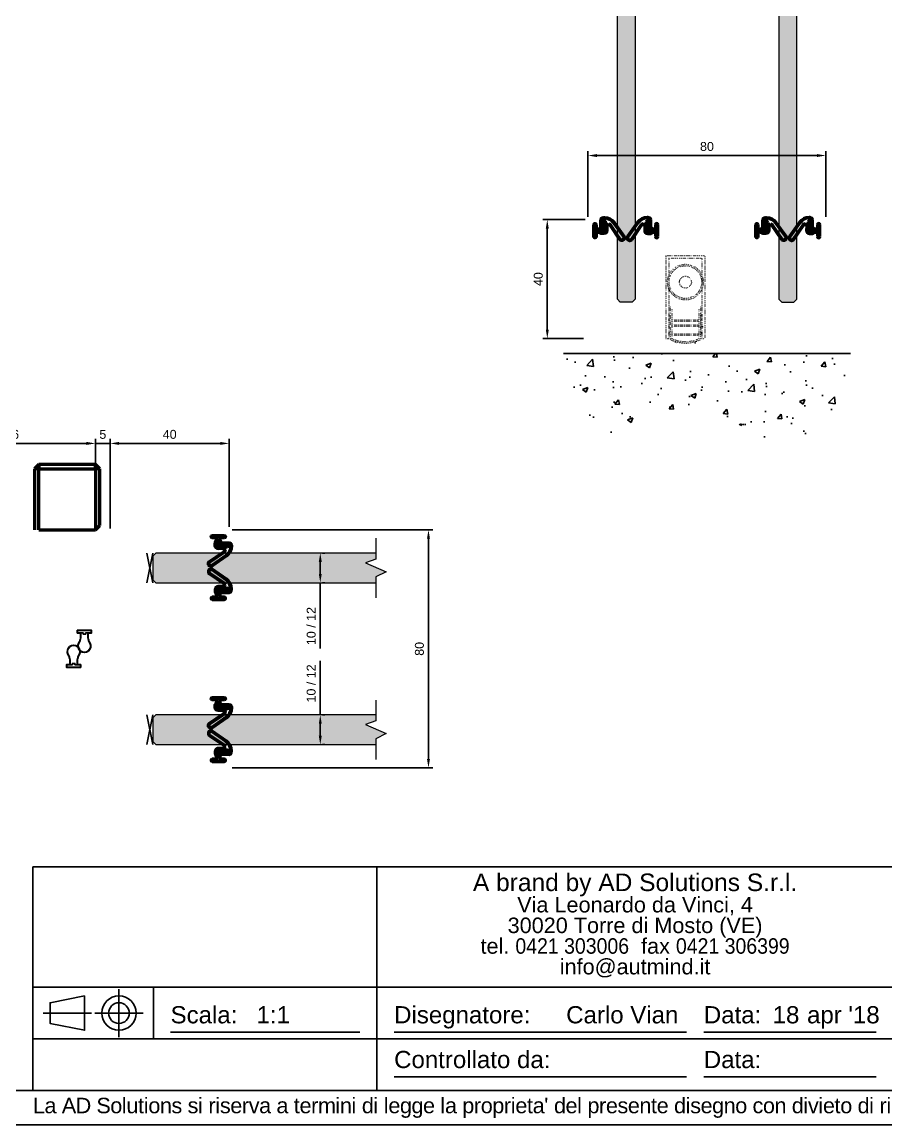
# Model space of a CAD drawing. Header units: millimetres. Extents: x 2781 to 3978, y 2153 to 2994.
# Drawn here: x 3499.7 to 3790.1, y 2153.2 to 2524 of the extents above; entities that cross this region are included whole.
import ezdxf

# ---------------------------------------------------------------- set-up
doc = ezdxf.new("R2010")
doc.units = ezdxf.units.MM
doc.linetypes.add('ACAD_ISO07W100', pattern=[3, 0, -3])
for name, color, linetype in [('48800_-_L2315', 7, 'Continuous'), ('48800_-_L3000', 7, 'Continuous'), ('__ADSSRV1_UTENTI', 7, 'Continuous'), ('Blocchi', 7, 'Continuous'), ('COMP', 41, 'Continuous'), ('PARTENZA_VERTICA', 7, 'Continuous'), ('quote', 3, 'Continuous')]:
    doc.layers.add(name, color=color, linetype=linetype)
doc.layers.add('GLASS & JOINTS', color=250, linetype='Continuous', lineweight=13)
doc.layers.add('M GASKET', color=140, linetype='Continuous', lineweight=5)
doc.layers.add('GLASS HATCH', color=7, linetype='Continuous', true_color=0xb8ffed, transparency=0.5)
doc.styles.get("Standard").update_dxf_attribs({"font": 'arial.ttf'})
doc.dimstyles.new('ISO-25$0', dxfattribs={"dimtxt": 3, "dimasz": 3, "dimexe": 1.5, "dimexo": 1.5, "dimgap": 1.5, "dimtad": 1, "dimtxsty": 'Standard', "dimcen": 2.5, "dimadec": 0, "dimazin": 0, "dimtfac": 1, "dimtmove": 0, "dimatfit": 3, "dimfxl": 1, "dimarcsym": 0})
picture_1 = doc.add_image_def('image1.jpg', size_in_pixel=(2362, 827))

# ---------------------------------------------------------------- blocks, each defined once
blk = doc.blocks.new('48800')
at = {"layer": '48800_-_L3000', "linetype": 'Continuous', "lineweight": 5}
h = blk.add_hatch(dxfattribs=at)
h.set_pattern_fill('LINE', color=3, scale=2, angle=45, style=0)
h.set_pattern_definition([(45, (-6239.775, -3270.2284), (-4.490128, 4.490128), [])])
edge = h.paths.add_edge_path()
edge.add_arc((9.4, 2.41), 0.897, 334.1295, 494.3643)
edge.add_line((8.77, 3.05), (5.44, -1.86))
edge.add_arc((4.92, -1.52), 0.632, 270, 326.6991, ccw=False)
edge.add_arc((5, -1.51), 0.64, 180.3129, 262.8679, ccw=False)
edge.add_line((4.36, -1.52), (4.39, -0.03))
edge.add_arc((3.39, -0.03), 1, 0, 90)
edge.add_line((3.39, 0.97), (2.4, 0.97))
edge.add_arc((2.4, 0.71), 0.253, 90, 120)
edge.add_line((2.27, 0.93), (1.59, 0.54))
edge.add_arc((1.47, 0.76), 0.253, 270, 300, ccw=False)
edge.add_line((1.47, 0.51), (1.01, 0.51))
edge.add_line((1.01, 0.51), (1.01, 0.41))
edge.add_line((1.01, 0.41), (1.47, 0.41))
edge.add_arc((1.47, 0.76), 0.353, 270, 300)
edge.add_line((1.64, 0.45), (2.32, 0.85))
edge.add_arc((2.4, 0.71), 0.153, 90, 120, ccw=False)
edge.add_line((2.4, 0.87), (3.39, 0.87))
edge.add_arc((3.39, -0.03), 0.9, 0.0699, 90, ccw=False)
edge.add_line((4.29, -0.03), (4.26, -1.51))
edge.add_arc((5, -1.51), 0.74, 180.2005, 263.35)
edge.add_arc((4.92, -1.52), 0.732, 269.5118, 326.6433)
edge.add_line((5.53, -1.92), (8.85, 2.99))
edge.add_arc((9.4, 2.41), 0.797, -25.2784, 133.6585, ccw=False)
edge.add_line((10.12, 2.07), (6.71, -2.69))
edge.add_arc((3.54, -0.42), 3.9, 270, 324.4343, ccw=False)
edge.add_line((3.54, -4.32), (3.25, -4.32))
edge.add_arc((3.27, -3.48), 0.839, 196.694, 268.7318, ccw=False)
edge.add_line((2.47, -3.72), (2.5, -1.15))
edge.add_arc((2.15, -1.15), 0.353, 359.8862, 420)
edge.add_line((2.32, -0.85), (1.64, -0.45))
edge.add_arc((1.47, -0.76), 0.353, 60, 90)
edge.add_line((1.47, -0.41), (1.01, -0.41))
edge.add_line((1.01, -0.41), (1.01, -0.51))
edge.add_line((1.01, -0.51), (1.47, -0.51))
edge.add_arc((1.47, -0.76), 0.253, 60, 90, ccw=False)
edge.add_line((1.59, -0.54), (2.27, -0.93))
edge.add_arc((2.15, -1.15), 0.253, 0, 60, ccw=False)
edge.add_line((2.4, -1.15), (2.37, -3.74))
edge.add_arc((3.27, -3.48), 0.939, 195.7327, 268.8012)
edge.add_line((3.25, -4.42), (3.54, -4.42))
edge.add_arc((3.54, -0.42), 4, 270, 324.4343)
edge.add_line((6.8, -2.75), (10.2, 2.02))
at = {"layer": '48800_-_L2315', "color": 3, "linetype": 'Continuous', "lineweight": 50}
for p, q in [((2.37, 0.86), (2.37, 0.81)), ((2.37, 0.38), (2.37, 0.33)), ((3.25, 0.87), (3.25, 0.82)), ((2.37, -0.45), (2.37, -0.5)), ((2.37, -0.81), (2.37, -0.88)), ((3.25, -0.09), (3.25, -0.17)), ((3.25, -3.38), (3.25, -3.43)), ((3.25, -4.27), (3.25, -4.32))]:
    blk.add_line(p, q, dxfattribs=at)
at = {"layer": '48800_-_L3000', "color": 3, "linetype": 'Continuous', "lineweight": 50}
for p, q in [((0, 2.02), (0, -2.02)), ((0.76, 0.63), (0.76, 2.02)), ((1.47, 0.51), (1.01, 0.51)), ((1.01, 0.51), (1.01, 0.41)), ((1.01, 0.41), (1.47, 0.41)), ((1.96, 0.38), (1.01, 0.38)), ((2.27, 0.93), (1.59, 0.54)), ((1.64, 0.45), (2.32, 0.85)), ((2.35, 0.8), (1.7, 0.43)), ((1.7, 0.43), (1.96, 0.43)), ((3.39, 0.97), (2.4, 0.97)), ((2.4, 0.87), (3.39, 0.87)), ((3.39, 0.82), (2.4, 0.82)), ((8.77, 3.05), (5.44, -1.86)), ((5.53, -1.92), (8.85, 2.99)), ((8.88, 2.95), (5.57, -1.95)), ((6.67, -2.66), (10.07, 2.09)), ((10.12, 2.07), (6.71, -2.69)), ((6.8, -2.75), (10.2, 2.02)), ((0.76, -2.02), (0.76, -0.63)), ((1.01, -0.38), (2, -0.38)), ((1.47, -0.41), (1.01, -0.41)), ((1.01, -0.41), (1.01, -0.51)), ((1.01, -0.51), (1.47, -0.51)), ((1.59, -0.54), (2.27, -0.93)), ((2.32, -0.85), (1.64, -0.45)), ((2, -0.43), (1.7, -0.43)), ((1.7, -0.43), (2.35, -0.8)), ((2.4, -1.15), (2.37, -3.74)), ((2.47, -3.72), (2.5, -1.15)), ((2.55, -1.15), (2.52, -3.72)), ((2.95, -3.02), (2.95, -1.38)), ((3, -1.38), (3, -3.02)), ((3.76, -3.02), (3.76, -1.42)), ((3.81, -1.42), (3.81, -3.02)), ((4.21, -1.51), (4.24, -0.03)), ((4.29, -0.03), (4.26, -1.51)), ((4.36, -1.52), (4.39, -0.03)), ((3.25, -4.27), (3.54, -4.27)), ((3.54, -4.32), (3.25, -4.32)), ((3.25, -4.42), (3.54, -4.42))]:
    blk.add_line(p, q, dxfattribs=at)
for centre, radius, start, end in [((0.38, 2.02), 0.379, 0, 180), ((1.01, 0.63), 0.253, 180, 270), ((1.47, 0.76), 0.253, 270, 300), ((1.47, 0.76), 0.353, 270, 300), ((1.96, -1.42), 1.85, 0, 90), ((1.96, -1.42), 1.8, 0, 90), ((2.4, 0.71), 0.253, 90, 120), ((2.4, 0.71), 0.153, 90, 120), ((2.4, 0.71), 0.103, 90, 120), ((3.39, -0.03), 1, 0, 90), ((3.39, -0.03), 0.9, 0.0699, 90), ((3.39, -0.03), 0.85, 0.1094, 90), ((9.4, 2.41), 0.897, 334.1295, 134.3643), ((9.4, 2.41), 0.797, 334.7216, 133.6585), ((9.4, 2.41), 0.747, 335.0614, 133.2533), ((0.38, -2.02), 0.379, 180, 0), ((1.01, -0.63), 0.253, 90, 180), ((1.47, -0.76), 0.353, 60, 90), ((1.47, -0.76), 0.253, 60, 90), ((2, -1.38), 1, 0, 90), ((2, -1.38), 0.95, 0, 90), ((2.15, -1.15), 0.253, 0, 60), ((2.15, -1.15), 0.353, 359.8862, 60), ((2.15, -1.15), 0.403, 359.846, 60), ((3.38, -3.02), 0.429, 180, 0), ((3.38, -3.02), 0.379, 180, 0), ((3.54, -0.42), 3.85, 270, 324.4343), ((3.54, -0.42), 3.9, 270, 324.4343), ((3.54, -0.42), 4, 270, 324.4343), ((5, -1.51), 0.79, 180.1525, 263.5452), ((5, -1.51), 0.74, 180.2005, 263.35), ((5, -1.51), 0.64, 180.3129, 262.8679), ((4.92, -1.52), 0.732, 269.5118, 326.6433), ((4.92, -1.52), 0.782, 269.3145, 326.6195), ((4.92, -1.52), 0.632, 270, 326.6991), ((3.27, -3.48), 0.939, 195.7327, 268.8012), ((3.27, -3.48), 0.839, 196.694, 268.7318), ((3.27, -3.48), 0.789, 197.2424, 268.6922)]:
    blk.add_arc(centre, radius, start, end, dxfattribs=at)
at = {"layer": 'PARTENZA_VERTICA', "color": 3, "linetype": 'Continuous', "lineweight": 50}
for p, q in [((2.2, 0.72), (2.2, 0.77)), ((2.2, 0.36), (2.2, 0.41)), ((2.2, -0.45), (2.2, -0.4)), ((2.2, -0.77), (2.2, -0.72))]:
    blk.add_line(p, q, dxfattribs=at)
blk = doc.blocks.new('48750')
at = {"layer": 'COMP'}
for p, q in [((-3.8, 1.56), (-4.38, 1.84)), ((-1.46, 1.14), (-2.05, 1.14)), ((-4.38, -1.84), (-3.8, -1.56)), ((-2.05, -1.14), (-1.46, -1.14))]:
    blk.add_line(p, q, dxfattribs=at)
blk.add_lwpolyline([(-0.95, 1.75, -0.414214), (-1.45, 1.25), (-2.05, 1.25, -0.117054), (-3.75, 1.65), (-4.33, 1.94, 1.622467), (-4.33, -1.94), (-3.75, -1.65, -0.117054), (-2.05, -1.25), (-1.45, -1.25, -0.414214), (-0.95, -1.75), (-0.95, -2.41), (0, -2.41), (0, 2.41), (-0.95, 2.41)], format="xyb", close=True, dxfattribs=at)
blk.add_lwpolyline([(-0.1, 2.32), (-0.85, 2.32), (-0.85, 0.4), (-1.35, 0.4), (-1.35, -0.4), (-0.85, -0.4), (-0.85, -2.31), (-0.1, -2.31)], close=True, dxfattribs=at)
for centre, radius, start, end in [((-5.3, 0), 2.07, 63.2948, 296.7052), ((-2.05, 5.03), 3.89, 243.2948, 270), ((-1.46, 1.75), 0.61, 270, 0), ((-2.05, -5.03), 3.89, 90, 116.7052), ((-1.46, -1.75), 0.61, 0, 90)]:
    blk.add_arc(centre, radius, start, end, dxfattribs=at)
blk = doc.blocks.new('cerniera double')
at = {"layer": '__ADSSRV1_UTENTI', "color": 3, "linetype": 'Continuous', "lineweight": 50}
for p, q in [((-19, 22), (-20.5, 20.5)), ((-20.5, 20.5), (-20.5, 0)), ((-19, 20.5), (-20.5, 20.5)), ((0, 22), (-19, 22)), ((-19, 22), (-19, 20.5)), ((-19, 20.5), (0, 20.5)), ((-19, 0), (-19, 20.5)), ((1.5, 20.5), (0, 22)), ((0, 20.5), (0, 22)), ((0, 20.5), (0, 0)), ((1.5, 20.5), (0, 20.5)), ((1.5, 1.5), (1.5, 20.5)), ((-19, 0), (0, 0)), ((0, 0), (1.5, 1.5))]:
    blk.add_line(p, q, dxfattribs=at)
blk = doc.blocks.new('INDICAZIONE')
at = {"color": 6}
for p, q in [((0, 7), (0, -7)), ((-22, 0), (-8, 0)), ((-7, 0), (7, 0))]:
    blk.add_line(p, q, dxfattribs=at)
blk.add_lwpolyline([(-10, 5), (-10, -5), (-20, -3), (-20, 3), (-10, 5)], dxfattribs=at)
for radius in [5, 3]:
    blk.add_circle((0, 0), radius, dxfattribs=at)
blk = doc.blocks.new('*U31')
at = {"color": 6}
for p, q in [((99.96, 30), (99.96, 15)), ((99.96, 15), (0, 15)), ((99.96, 15), (250, 15)), ((99.96, 15), (99.96, 0)), ((250, 15), (250, 0)), ((104.96, 3.94), (189.96, 3.94)), ((194.96, 3.94), (245, 3.94)), ((255, 3.94), (395, 3.94))]:
    blk.add_line(p, q, dxfattribs=at)
at = {"color": 4, "char_height": 5, "attachment_point": 1}
for s, width, insert in [('Oggetto:', 14.5881, (255, 24.52)), ('Controllato da:', 44.8692, (104.96, 11.52)), ('Data:', 14.5881, (194.96, 11.52))]:
    blk.add_mtext_dynamic_manual_height_columns(s, width=width, gutter_width=12.5, heights=[0], dxfattribs=dict(at, insert=insert))
blk = doc.blocks.new('*U32')
at = {"color": 4, "attachment_point": 1}
for s, width, insert, char_height in [('\\pxsm0.8,qc;{\\H0.9945x;A brand by AD Solutions S.r.l.\\P\\H0.88235x;Via Leonardo da Vinci, 4\\P30020 Torre di Mosto (VE)\\Ptel. \\W0.9;0421 303006\\W1;  fax \\W0.9;0421 306399\\W1;\\Pinfo@autmind.it}', 150.0363, (99.96, -1.94), 5.1282), ('Carlo Vian', 152.2634, (154.96, -40.48), 5)]:
    blk.add_mtext_dynamic_manual_height_columns(s, width=width, gutter_width=12.5, heights=[0], dxfattribs=dict(at, insert=insert, char_height=char_height))
at = {"insert": (0, -67.1), "char_height": 4.5, "attachment_point": 1}
blk.add_mtext_dynamic_manual_height_columns("{\\T0.96;\\C4;La AD Solutions si riserva a termini di legge la proprieta' del presente disegno con divieto di riprodurlo o comunicarlo a terzi senza sua autorizzazione}", width=437.3595, gutter_width=12.5, heights=[0], dxfattribs=at)
at = {"color": 6}
image = blk.add_image(picture_1, insert=(0, -35), size_in_units=(99.96, 35), dxfattribs=at)
image.dxf.flags = 7
blk = doc.blocks.new('*U28')
at = {"color": 4, "insert": (65, -40.48), "char_height": 5, "attachment_point": 1}
blk.add_mtext_dynamic_manual_height_columns('1:1', width=29.9637, gutter_width=12.5, heights=[0], dxfattribs=at)
blk = doc.blocks.new('*U27')
at = {"color": 4, "insert": (214.96, -40.48), "char_height": 5, "attachment_point": 1}
blk.add_mtext_dynamic_manual_height_columns('18', width=12.6891, gutter_width=12.5, heights=[0], dxfattribs=at)
blk = doc.blocks.new('*U30')
at = {"color": 4, "insert": (214.96, -40.48), "char_height": 5, "attachment_point": 1}
blk.add_mtext_dynamic_manual_height_columns('\\pxt2;^Iapr', width=27.1768, gutter_width=12.5, heights=[0], dxfattribs=at)
blk = doc.blocks.new('DATA - ANNO')
at = {"color": 4, "insert": (214.96, -40.48), "char_height": 5, "attachment_point": 1}
blk.add_mtext_dynamic_manual_height_columns("\\pxt4,4.2,4.4;^I^I^I'18", width=152.2634, gutter_width=12.5, heights=[0], dxfattribs=at)
blk = doc.blocks.new('Cartiglio A3')
at = {"color": 6}
for points in [[(0, 726.876), (0, 0), (1034.376, 0), (1034.376, 726.876)], [(10, 716.876), (10, 10), (1024.376, 10), (1024.376, 716.876)]]:
    blk.add_lwpolyline(points, close=True, dxfattribs=at)
blk = doc.blocks.new('new_drop_bottom_gasket')
at = {"layer": 'M GASKET', "linetype": 'ACAD_ISO07W100', "ltscale": 0.1}
for p, q in [((-6.57, 0), (6.57, 0)), ((-6.57, 0), (-6.57, -28)), ((6.57, 0), (6.57, -28)), ((-5.57, -1), (-5.57, -28)), ((-5.57, -1), (5.57, -1)), ((5.57, -1), (5.57, -28)), ((-5.07, -17.34), (-5.07, -19.58)), ((-4.57, -18.26), (-4.57, -28)), ((4.57, -18.26), (4.57, -28)), ((5.07, -17.34), (5.07, -19.58)), ((-5.07, -19.58), (-5.47, -19.58)), ((-5.07, -20.08), (-5.47, -20.08)), ((-5.07, -21.56), (-5.47, -21.56)), ((-5.07, -22.06), (-5.47, -22.06)), ((-5.07, -20.08), (-5.07, -21.56)), ((-5.07, -22.06), (-5.07, -23.67)), ((-4.57, -21.69), (4.57, -21.69)), ((-4.57, -22.19), (4.57, -22.19)), ((5.07, -19.58), (5.47, -19.58)), ((5.07, -20.08), (5.07, -21.56)), ((5.07, -20.08), (5.47, -20.08)), ((5.07, -21.56), (5.47, -21.56)), ((5.07, -22.06), (5.07, -23.67)), ((5.07, -22.06), (5.47, -22.06)), ((-5.07, -23.67), (-5.47, -23.67)), ((-5.07, -24.17), (-5.47, -24.17)), ((-5.07, -25.88), (-5.47, -25.88)), ((-5.07, -24.17), (-5.07, -25.88)), ((-4.57, -23.36), (4.57, -23.36)), ((-4.57, -23.86), (4.57, -23.86)), ((5.07, -23.67), (5.47, -23.67)), ((5.07, -24.17), (5.07, -25.88)), ((5.07, -24.17), (5.47, -24.17)), ((5.07, -25.88), (5.47, -25.88)), ((-6.57, -28), (-5.57, -28)), ((-5.07, -26.38), (-5.47, -26.38)), ((-5.07, -26.38), (-5.07, -28.33)), ((-4.57, -26.34), (4.57, -26.34)), ((-4.57, -26.84), (4.57, -26.84)), ((-3.39, -28.95), (-3.5, -29.34)), ((-2.91, -29.08), (-3.01, -29.47)), ((2.91, -29.08), (3.01, -29.47)), ((3.39, -28.95), (3.5, -29.34)), ((5.07, -26.38), (5.07, -28.33)), ((5.07, -26.38), (5.47, -26.38)), ((5.57, -28), (6.57, -28))]:
    blk.add_line(p, q, dxfattribs=at)
for radius in [6, 5.5, 2]:
    blk.add_circle((0, -9), radius, dxfattribs=at)
for centre, radius, start, end in [((-5.21, -19.83), 0.363, 136.3972, 223.6028), ((-5.21, -21.81), 0.363, 136.3972, 223.6028), ((5.21, -19.83), 0.363, 316.3972, 43.6028), ((5.21, -21.81), 0.363, 316.3972, 43.6028), ((-5.21, -23.92), 0.363, 136.3972, 223.6028), ((-5.21, -26.13), 0.363, 136.3972, 223.6028), ((5.21, -23.92), 0.363, 316.3972, 43.6028), ((5.21, -26.13), 0.363, 316.3972, 43.6028), ((0.43, -16), 13.5, 245.9579, 253.5929), ((0, -18.03), 10.97, 245.3405, 294.6595), ((-3.18, -29.15), 0.363, 210.7119, 297.9175), ((0, -19.18), 10.32, 253.6524, 286.3476), ((3.18, -29.15), 0.363, 242.0825, 329.2881), ((-0.43, -16), 13.5, 286.4071, 294.0421)]:
    blk.add_arc(centre, radius, start, end, dxfattribs=at)
blk.add_point((5.73, -24.05), dxfattribs=at)
blk = doc.blocks.new('*D67')
at = {"layer": 'Defpoints', "color": 0, "transparency": 16777216}
for p in [(3599.14, 2345.47), (3599.93, 2345.47), (3599.14, 2335.47)]:
    blk.add_point(p, dxfattribs=at)
at = {"layer": 'quote', "color": 0, "lineweight": -2, "transparency": 16777216}
for p, q in [((3600.64, 2345.47), (3601.43, 2345.47)), ((3599.93, 2342.47), (3599.93, 2338.47)), ((3599.93, 2335.47), (3599.93, 2313.37)), ((3600.64, 2335.47), (3601.43, 2335.47))]:
    blk.add_line(p, q, dxfattribs=at)
at = {"layer": 'quote', "color": 0, "transparency": 16777216}
for points in [[(3599.43, 2342.47), (3600.43, 2342.47), (3599.93, 2345.47)], [(3599.43, 2338.47), (3600.43, 2338.47), (3599.93, 2335.47)]]:
    blk.add_solid(points, dxfattribs=at)
at = {"layer": 'quote', "color": 0, "transparency": 16777216, "insert": (3596.88, 2320.94), "char_height": 3, "attachment_point": 5, "rotation": 90}
blk.add_mtext('10 / 12', dxfattribs=at)
blk = doc.blocks.new('*D68')
at = {"layer": 'Defpoints', "color": 0, "transparency": 16777216}
for p in [(3599.14, 2291.07), (3599.93, 2291.07), (3599.14, 2281.07)]:
    blk.add_point(p, dxfattribs=at)
at = {"layer": 'quote', "color": 0, "lineweight": -2, "transparency": 16777216}
for p, q in [((3599.93, 2291.07), (3599.93, 2309.21)), ((3599.93, 2284.07), (3599.93, 2288.07)), ((3600.64, 2291.07), (3601.43, 2291.07)), ((3600.64, 2281.07), (3601.43, 2281.07))]:
    blk.add_line(p, q, dxfattribs=at)
at = {"layer": 'quote', "color": 0, "transparency": 16777216}
for points in [[(3599.43, 2288.07), (3600.43, 2288.07), (3599.93, 2291.07)], [(3599.43, 2284.07), (3600.43, 2284.07), (3599.93, 2281.07)]]:
    blk.add_solid(points, dxfattribs=at)
at = {"layer": 'quote', "color": 0, "transparency": 16777216, "insert": (3596.88, 2301.64), "char_height": 3, "attachment_point": 5, "rotation": 90}
blk.add_mtext('10 / 12', dxfattribs=at)
blk = doc.blocks.new('*D69')
at = {"layer": 'Defpoints', "color": 0, "transparency": 16777216}
for p in [(3568.81, 2353.27), (3568.8, 2273.27), (3636.31, 2273.27)]:
    blk.add_point(p, dxfattribs=at)
at = {"layer": 'quote', "color": 0, "lineweight": -2, "transparency": 16777216}
for p, q in [((3570.31, 2353.27), (3637.81, 2353.27)), ((3636.31, 2350.27), (3636.31, 2276.27)), ((3570.3, 2273.27), (3637.81, 2273.27))]:
    blk.add_line(p, q, dxfattribs=at)
at = {"layer": 'quote', "color": 0, "transparency": 16777216}
for points in [[(3635.81, 2350.27), (3636.81, 2350.27), (3636.31, 2353.27)], [(3635.81, 2276.27), (3636.81, 2276.27), (3636.31, 2273.27)]]:
    blk.add_solid(points, dxfattribs=at)
at = {"layer": 'quote', "color": 0, "transparency": 16777216, "insert": (3633.27, 2313.27), "char_height": 3, "attachment_point": 5, "rotation": 90}
blk.add_mtext('80', dxfattribs=at)
blk = doc.blocks.new('*D70')
at = {"layer": 'Defpoints', "color": 0, "transparency": 16777216}
for p in [(3569.31, 2382.34), (3529.31, 2352.27), (3569.31, 2352.78)]:
    blk.add_point(p, dxfattribs=at)
at = {"layer": 'quote', "color": 0, "lineweight": -2, "transparency": 16777216}
for p, q in [((3529.31, 2353.77), (3529.31, 2383.84)), ((3532.31, 2382.34), (3566.31, 2382.34)), ((3569.31, 2354.28), (3569.31, 2383.84))]:
    blk.add_line(p, q, dxfattribs=at)
at = {"layer": 'quote', "color": 0, "transparency": 16777216}
for points in [[(3532.31, 2382.84), (3532.31, 2381.84), (3529.31, 2382.34)], [(3566.31, 2382.84), (3566.31, 2381.84), (3569.31, 2382.34)]]:
    blk.add_solid(points, dxfattribs=at)
at = {"layer": 'quote', "color": 0, "transparency": 16777216, "insert": (3549.31, 2385.37), "char_height": 3, "attachment_point": 5}
blk.add_mtext('40', dxfattribs=at)
blk = doc.blocks.new('*D71')
at = {"layer": 'Defpoints', "color": 0, "transparency": 16777216}
for p in [(3468.31, 2382.34), (3468.31, 2352.77), (3524.31, 2352.27)]:
    blk.add_point(p, dxfattribs=at)
at = {"layer": 'quote', "color": 0, "lineweight": -2, "transparency": 16777216}
for p, q in [((3468.31, 2354.27), (3468.31, 2383.84)), ((3521.31, 2382.34), (3471.31, 2382.34)), ((3524.31, 2353.77), (3524.31, 2383.84))]:
    blk.add_line(p, q, dxfattribs=at)
at = {"layer": 'quote', "color": 0, "transparency": 16777216}
for points in [[(3471.31, 2382.84), (3471.31, 2381.84), (3468.31, 2382.34)], [(3521.31, 2382.84), (3521.31, 2381.84), (3524.31, 2382.34)]]:
    blk.add_solid(points, dxfattribs=at)
at = {"layer": 'quote', "color": 0, "transparency": 16777216, "insert": (3496.31, 2385.37), "char_height": 3, "attachment_point": 5}
blk.add_mtext('56', dxfattribs=at)
blk = doc.blocks.new('*D72')
at = {"layer": 'Defpoints', "color": 0, "transparency": 16777216}
for p in [(3524.31, 2382.34), (3524.31, 2352.27), (3529.31, 2352.27)]:
    blk.add_point(p, dxfattribs=at)
at = {"layer": 'quote', "color": 0, "lineweight": -2, "transparency": 16777216}
for p, q in [((3521.31, 2382.34), (3518.31, 2382.34)), ((3524.31, 2353.77), (3524.31, 2383.84)), ((3529.31, 2382.34), (3524.31, 2382.34)), ((3529.31, 2353.77), (3529.31, 2383.84)), ((3532.31, 2382.34), (3535.31, 2382.34))]:
    blk.add_line(p, q, dxfattribs=at)
at = {"layer": 'quote', "color": 0, "transparency": 16777216}
for points in [[(3521.31, 2382.84), (3521.31, 2381.84), (3524.31, 2382.34)], [(3532.31, 2382.84), (3532.31, 2381.84), (3529.31, 2382.34)]]:
    blk.add_solid(points, dxfattribs=at)
at = {"layer": 'quote', "color": 0, "transparency": 16777216, "insert": (3526.81, 2385.37), "char_height": 3, "attachment_point": 5}
blk.add_mtext('5', dxfattribs=at)
blk = doc.blocks.new('*D88')
at = {"layer": 'Defpoints', "color": 0, "transparency": 16777216}
for p in [(3769.94, 2479.14), (3689.94, 2457.08), (3769.94, 2457.08)]:
    blk.add_point(p, dxfattribs=at)
at = {"layer": 'quote', "color": 0, "lineweight": -2, "transparency": 16777216}
for p, q in [((3689.94, 2458.58), (3689.94, 2480.64)), ((3692.94, 2479.14), (3766.94, 2479.14)), ((3769.94, 2458.58), (3769.94, 2480.64))]:
    blk.add_line(p, q, dxfattribs=at)
at = {"layer": 'quote', "color": 0, "transparency": 16777216}
for points in [[(3692.94, 2479.64), (3692.94, 2478.64), (3689.94, 2479.14)], [(3766.94, 2479.64), (3766.94, 2478.64), (3769.94, 2479.14)]]:
    blk.add_solid(points, dxfattribs=at)
at = {"layer": 'quote', "color": 0, "transparency": 16777216, "insert": (3729.94, 2482.17), "char_height": 3, "attachment_point": 5}
blk.add_mtext('80', dxfattribs=at)
blk = doc.blocks.new('*D89')
at = {"layer": 'Defpoints', "color": 0, "transparency": 16777216}
for p in [(3676.26, 2457.58), (3690.44, 2457.58), (3689.94, 2417.58)]:
    blk.add_point(p, dxfattribs=at)
at = {"layer": 'quote', "color": 0, "lineweight": -2, "transparency": 16777216}
for p, q in [((3688.94, 2457.58), (3674.76, 2457.58)), ((3676.26, 2420.58), (3676.26, 2454.58)), ((3688.44, 2417.58), (3674.76, 2417.58))]:
    blk.add_line(p, q, dxfattribs=at)
at = {"layer": 'quote', "color": 0, "transparency": 16777216}
for points in [[(3675.76, 2454.58), (3676.76, 2454.58), (3676.26, 2457.58)], [(3675.76, 2420.58), (3676.76, 2420.58), (3676.26, 2417.58)]]:
    blk.add_solid(points, dxfattribs=at)
at = {"layer": 'quote', "color": 0, "transparency": 16777216, "insert": (3673.23, 2437.58), "char_height": 3, "attachment_point": 5, "rotation": 90}
blk.add_mtext('40', dxfattribs=at)

msp = doc.modelspace()

# ---------------------------------------------------------------- hatches: boundary and pattern name
h = msp.add_hatch()
h.set_pattern_fill('AR-CONC', color=256, scale=0.1)
h.set_pattern_definition([(50, (1245.233, 1219.204), (18.21847, -1.59391), [1.905, -20.955]), (355, (1245.233, 1219.204), (-3.52434, 19.10568), [1.524, -16.76406]), (100.45144, (1246.751, 1219.071), (14.69412, 17.51178), [1.619, -17.80902]), (46.1842, (1245.233, 1224.284), (27.1079, -4.20423), [2.8575, -31.4325]), (96.6356, (1247.492, 1223.934), (23.74041, 24.7426), [2.4285, -26.71356]), (351.1842, (1245.233, 1224.284), (23.7404, 24.7426), [2.286, -25.14597]), (21, (1247.773, 1223.014), (15.16144, -10.22652), [1.905, -20.955]), (326, (1247.773, 1223.014), (6.1802, 18.4188), [1.524, -16.764]), (71.45144, (1249.036, 1222.162), (21.34164, 8.19228), [1.619, -17.80899]), (37.5, (1245.233, 1219.204), (0.30886, 8.455504), [0, -16.5608, 0, -17.018, 0, -16.8275]), (7.5, (1245.233, 1219.204), (6.681966, 10.018057), [0, -9.7028, 0, -16.1798, 0, -6.4135]), (327.5, (1239.569, 1219.204), (13.55906, -0.572874), [0, -6.35, 0, -19.812, 0, -26.289]), (317.5, (1237.029, 1219.204), (14.81292, 2.54265), [0, -8.255, 0, -13.1572, 0, -18.669])])
edge = h.paths.add_edge_path()
edge.add_spline(control_points=[(3729.943, 2392.493), (3742.387, 2390.164), (3767.407, 2366.219), (3774.544, 2396.984), (3778.161, 2412.58)], knot_values=[66.530225, 66.530225, 66.530225, 66.530225, 101.7331283, 137.9242459, 137.9242459, 137.9242459, 137.9242459], degree=3, periodic=0)
edge.add_line((3778.161, 2412.58), (3729.943, 2412.58))
edge.add_line((3729.943, 2412.58), (3729.943, 2392.493))
edge = h.paths.add_edge_path()
edge.add_line((3729.943, 2412.58), (3681.724, 2412.58))
edge.add_spline(control_points=[(3681.724, 2412.58), (3686.058, 2398.068), (3693.836, 2372.021), (3716.37, 2393.605), (3727.925, 2392.871), (3729.943, 2392.493)], knot_values=[0, 0, 0, 0, 33.8878528, 60.8233097, 66.530225, 66.530225, 66.530225, 66.530225], degree=3, periodic=0)
edge.add_line((3729.943, 2392.493), (3729.943, 2412.58))
at = {"layer": 'Blocchi'}
h = msp.add_hatch(color=2, dxfattribs=at)
h.dxf.hatch_style = 1
h.paths.add_polyline_path([(3769.943, 2417.58), (3769.943, 2457.08, 0.4142136), (3769.443, 2457.58), (3765.543, 2457.58), (3765.543, 2456.38), (3766.118, 2455.33), (3766.743, 2455.33), (3766.743, 2456.08, -0.4142136), (3767.043, 2456.38), (3768.443, 2456.38, -0.4142136), (3768.743, 2456.08), (3768.743, 2451.68, -0.4142136), (3768.443, 2451.38), (3767.043, 2451.38, -0.4142136), (3766.743, 2451.68), (3766.743, 2452.43), (3766.118, 2452.43), (3765.543, 2451.38), (3765.543, 2451.18, 0.4142136), (3766.543, 2450.18), (3768.343, 2450.18), (3768.343, 2445.68), (3765.543, 2445.68), (3765.543, 2442.48), (3766.543, 2442.48), (3766.543, 2444.48), (3768.343, 2444.48), (3768.343, 2430.18), (3766.543, 2430.18), (3766.543, 2432.18), (3765.543, 2432.18), (3765.543, 2429.88), (3748.743, 2429.88), (3748.743, 2432.18), (3747.743, 2432.18), (3747.743, 2430.18), (3745.943, 2430.18), (3745.943, 2444.48), (3747.743, 2444.48), (3747.743, 2442.48), (3748.743, 2442.48), (3748.743, 2445.68), (3745.943, 2445.68), (3745.943, 2450.18), (3747.743, 2450.18, 0.4142136), (3748.743, 2451.18), (3748.743, 2451.38), (3748.168, 2452.43), (3747.543, 2452.43), (3747.543, 2451.68, -0.4142136), (3747.243, 2451.38), (3745.843, 2451.38, -0.4142136), (3745.543, 2451.68), (3745.543, 2456.08, -0.4142136), (3745.843, 2456.38), (3747.243, 2456.38, -0.4142136), (3747.543, 2456.08), (3747.543, 2455.33), (3748.168, 2455.33), (3748.721, 2456.342), (3748.705, 2457.58), (3711.143, 2457.58), (3711.143, 2456.38), (3711.718, 2455.33), (3712.343, 2455.33), (3712.343, 2456.08, -0.4142136), (3712.643, 2456.38), (3714.043, 2456.38, -0.4142136), (3714.343, 2456.08), (3714.343, 2451.68, -0.4142136), (3714.043, 2451.38), (3712.643, 2451.38, -0.4142136), (3712.343, 2451.68), (3712.343, 2452.43), (3711.718, 2452.43), (3711.143, 2451.38), (3711.143, 2451.18, 0.4142136), (3712.143, 2450.18), (3713.943, 2450.18), (3713.943, 2445.68), (3711.143, 2445.68), (3711.143, 2442.48), (3712.143, 2442.48), (3712.143, 2444.48), (3713.943, 2444.48), (3713.943, 2430.18), (3712.143, 2430.18), (3712.143, 2432.18), (3711.143, 2432.18), (3711.143, 2429.88), (3694.343, 2429.88), (3694.343, 2432.18), (3693.343, 2432.18), (3693.343, 2430.18), (3691.543, 2430.18), (3691.543, 2444.48), (3693.343, 2444.48), (3693.343, 2442.48), (3694.343, 2442.48), (3694.343, 2445.68), (3691.543, 2445.68), (3691.543, 2450.18), (3693.343, 2450.18, 0.4142136), (3694.343, 2451.18), (3694.343, 2451.38), (3693.768, 2452.43), (3693.143, 2452.43), (3693.143, 2451.68, -0.4142136), (3692.843, 2451.38), (3691.443, 2451.38, -0.4142136), (3691.143, 2451.68), (3691.143, 2456.08, -0.4142136), (3691.443, 2456.38), (3692.843, 2456.38, -0.4142136), (3693.143, 2456.08), (3693.143, 2455.33), (3693.768, 2455.33), (3694.287, 2456.279), (3694.27, 2457.58), (3690.443, 2457.58, 0.4142136), (3689.943, 2457.08), (3689.943, 2417.58)], flags=17)
h.paths.add_polyline_path([(3769.943, 2417.58), (3769.943, 2457.08, 0.4142136), (3769.443, 2457.58), (3765.543, 2457.58), (3765.543, 2456.38), (3766.118, 2455.33), (3766.743, 2455.33), (3766.743, 2456.08, -0.4142136), (3767.043, 2456.38), (3768.443, 2456.38, -0.4142136), (3768.743, 2456.08), (3768.743, 2451.68, -0.4142136), (3768.443, 2451.38), (3767.043, 2451.38, -0.4142136), (3766.743, 2451.68), (3766.743, 2452.43), (3766.118, 2452.43), (3765.543, 2451.38), (3765.543, 2451.18, 0.4142136), (3766.543, 2450.18), (3768.343, 2450.18), (3768.343, 2445.68), (3765.543, 2445.68), (3765.543, 2442.48), (3766.543, 2442.48), (3766.543, 2444.48), (3768.343, 2444.48), (3768.343, 2430.18), (3766.543, 2430.18), (3766.543, 2432.18), (3765.543, 2432.18), (3765.543, 2429.88), (3748.743, 2429.88), (3748.743, 2432.18), (3747.743, 2432.18), (3747.743, 2430.18), (3745.943, 2430.18), (3745.943, 2444.48), (3747.743, 2444.48), (3747.743, 2442.48), (3748.743, 2442.48), (3748.743, 2445.68), (3745.943, 2445.68), (3745.943, 2450.18), (3747.743, 2450.18, 0.4142136), (3748.743, 2451.18), (3748.743, 2451.38), (3748.168, 2452.43), (3747.543, 2452.43), (3747.543, 2451.68, -0.4142136), (3747.243, 2451.38), (3745.843, 2451.38, -0.4142136), (3745.543, 2451.68), (3745.543, 2456.08, -0.4142136), (3745.843, 2456.38), (3747.243, 2456.38, -0.4142136), (3747.543, 2456.08), (3747.543, 2455.33), (3748.168, 2455.33), (3748.743, 2456.38), (3748.743, 2457.58), (3711.143, 2457.58), (3711.143, 2456.38), (3711.718, 2455.33), (3712.343, 2455.33), (3712.343, 2456.08, -0.4142136), (3712.643, 2456.38), (3714.043, 2456.38, -0.4142136), (3714.343, 2456.08), (3714.343, 2451.68, -0.4142136), (3714.043, 2451.38), (3712.643, 2451.38, -0.4142136), (3712.343, 2451.68), (3712.343, 2452.43), (3711.718, 2452.43), (3711.143, 2451.38), (3711.143, 2451.18, 0.4142136), (3712.143, 2450.18), (3713.943, 2450.18), (3713.943, 2445.68), (3711.143, 2445.68), (3711.143, 2442.48), (3712.143, 2442.48), (3712.143, 2444.48), (3713.943, 2444.48), (3713.943, 2430.18), (3712.143, 2430.18), (3712.143, 2432.18), (3711.143, 2432.18), (3711.143, 2429.88), (3694.343, 2429.88), (3694.343, 2432.18), (3693.343, 2432.18), (3693.343, 2430.18), (3691.543, 2430.18), (3691.543, 2444.48), (3693.343, 2444.48), (3693.343, 2442.48), (3694.343, 2442.48), (3694.343, 2445.68), (3691.543, 2445.68), (3691.543, 2450.18), (3693.343, 2450.18, 0.4142136), (3694.343, 2451.18), (3694.343, 2451.38), (3693.768, 2452.43), (3693.143, 2452.43), (3693.143, 2451.68, -0.4142136), (3692.843, 2451.38), (3691.443, 2451.38, -0.4142136), (3691.143, 2451.68), (3691.143, 2456.08, -0.4142136), (3691.443, 2456.38), (3692.843, 2456.38, -0.4142136), (3693.143, 2456.08), (3693.143, 2455.33), (3693.768, 2455.33), (3694.343, 2456.38), (3694.343, 2457.58), (3690.443, 2457.58, 0.4142136), (3689.943, 2457.08), (3689.943, 2417.58)], flags=17)
h.paths.add_polyline_path([(3716.043, 2419.58), (3716.043, 2445.58), (3729.343, 2445.58), (3729.343, 2443.08), (3730.543, 2443.08), (3730.543, 2445.58), (3743.843, 2445.58), (3743.843, 2419.58), (3730.543, 2419.58), (3730.543, 2422.08), (3729.343, 2422.08), (3729.343, 2419.58)], flags=0)
h.paths.add_polyline_path([(3714.443, 2419.58), (3691.943, 2419.58), (3691.943, 2428.28), (3714.443, 2428.28)], flags=0)
h.paths.add_polyline_path([(3715.543, 2447.18), (3715.543, 2455.98), (3744.343, 2455.98), (3744.343, 2447.18)], flags=0)
at = {"layer": 'GLASS HATCH'}
h = msp.add_hatch(color=256, dxfattribs=at)
h.dxf.hatch_style = 1
h.paths.add_polyline_path([(3699.815, 2430.88), (3700.815, 2429.88), (3704.815, 2429.88), (3705.815, 2430.88), (3705.815, 2573.326), (3705.797, 2573.326), (3704.547, 2569.892), (3701.547, 2576.76), (3699.815, 2573.361)])
h = msp.add_hatch(color=256, dxfattribs=at)
h.dxf.hatch_style = 1
h.paths.add_polyline_path([(3760.143, 2573.361), (3758.411, 2576.76), (3755.411, 2569.892), (3754.161, 2573.326), (3754.143, 2573.326), (3754.143, 2430.88), (3755.143, 2429.88), (3759.143, 2429.88), (3760.143, 2430.88)])
h = msp.add_hatch(color=256, dxfattribs=at)
h.dxf.hatch_style = 1
h.paths.add_polyline_path([(3544.611, 2345.471), (3543.611, 2344.471), (3543.611, 2336.471), (3544.611, 2335.471), (3618.617, 2335.471), (3618.617, 2337.453), (3622.051, 2339.203), (3615.183, 2342.203), (3618.617, 2343.453), (3618.617, 2345.471)])
h = msp.add_hatch(color=256, dxfattribs=at)
h.dxf.hatch_style = 1
h.paths.add_polyline_path([(3544.611, 2291.071), (3543.611, 2290.071), (3543.611, 2282.071), (3544.611, 2281.071), (3618.617, 2281.071), (3618.617, 2283.053), (3622.051, 2284.803), (3615.183, 2287.803), (3618.617, 2289.053), (3618.617, 2291.071)])

# ---------------------------------------------------------------- linework, layer by layer
msp.add_line((3681.724, 2412.58), (3778.161, 2412.58))
at = {"color": 6}
for p, q in [((3503.318, 2199.462), (3792.569, 2199.462)), ((3543.813, 2182.107), (3543.813, 2199.462)), ((3549.598, 2184.35), (3613.191, 2184.35)), ((3624.761, 2184.35), (3723.107, 2184.35)), ((3728.892, 2184.35), (3786.784, 2184.35))]:
    msp.add_line(p, q, dxfattribs=at)
msp.add_lwpolyline([(3966.12, 2239.957), (3503.318, 2239.957), (3503.318, 2164.752), (3966.12, 2164.752)], close=True, dxfattribs=at)
at = {"layer": 'Blocchi', "color": 8}
for p, q in [((3543.611, 2335.435), (3541.611, 2345.435)), ((3541.611, 2335.435), (3543.611, 2345.435)), ((3543.611, 2291.107), (3541.611, 2281.107)), ((3541.611, 2291.107), (3543.611, 2281.107))]:
    msp.add_line(p, q, dxfattribs=at)
at = {"layer": 'GLASS & JOINTS'}
for points in [[(3705.815, 2573.326), (3705.815, 2430.88), (3704.815, 2429.88), (3700.815, 2429.88), (3699.815, 2430.88), (3699.815, 2573.326)], [(3754.143, 2573.326), (3754.143, 2430.88), (3755.143, 2429.88), (3759.143, 2429.88), (3760.143, 2430.88), (3760.143, 2573.326)], [(3618.617, 2350.453), (3618.617, 2343.453), (3615.183, 2342.203), (3622.051, 2339.203), (3618.617, 2337.453), (3618.617, 2330.453)], [(3618.617, 2345.471), (3544.611, 2345.471), (3543.611, 2344.471), (3543.611, 2336.471), (3544.611, 2335.471), (3618.617, 2335.471)], [(3618.617, 2296.053), (3618.617, 2289.053), (3615.183, 2287.803), (3622.051, 2284.803), (3618.617, 2283.053), (3618.617, 2276.053)], [(3618.617, 2291.071), (3544.611, 2291.071), (3543.611, 2290.071), (3543.611, 2282.071), (3544.611, 2281.071), (3618.617, 2281.071)]]:
    msp.add_lwpolyline(points, dxfattribs=at)

# ---------------------------------------------------------------- block references
at = {"xscale": 1.157006146853121, "yscale": 1.157006146853121, "zscale": 1.157006146853121}
for name, p in [('Cartiglio A3', (2780.911, 2153.182)), ('*U32', (3503.318, 2239.957)), ('*U31', (3503.318, 2164.752)), ('INDICAZIONE', (3532.243, 2190.784)), ('*U28', (3503.318, 2239.957)), ('*U27', (3503.318, 2239.957)), ('*U30', (3503.318, 2239.957)), ('DATA - ANNO', (3503.318, 2239.957))]:
    msp.add_blockref(name, p, dxfattribs=at)
at = {"xscale": -1}
for p, rotation in [((3691.903, 2453.88), 180), ((3746.338, 2453.88), 180), ((3565.611, 2351.346), 90), ((3565.611, 2296.911), 90)]:
    msp.add_blockref('48800', p, dxfattribs=dict(at, rotation=rotation))
for p, rotation in [((3713.403, 2453.88), 180), ((3767.838, 2453.88), 180), ((3565.611, 2329.846), 90.00000000000001), ((3565.611, 2275.412), 90.00000000000001)]:
    msp.add_blockref('48800', p, dxfattribs=dict(rotation=rotation))
msp.add_blockref('new_drop_bottom_gasket', (3722.693, 2445.58))
at = {"layer": 'Blocchi', "color": 2}
msp.add_blockref('cerniera double', (3524.311, 2353.27), dxfattribs=at)
at = {"layer": 'Blocchi', "xscale": -1}
for p, rotation in [((3520.611, 2319.497), 270), ((3517.012, 2307.044), 90)]:
    msp.add_blockref('48750', p, dxfattribs=dict(at, rotation=rotation))

# ---------------------------------------------------------------- texts
at = {"color": 4, "attachment_point": 1}
for s, insert, char_height in [('Scala:', (3549.598, 2193.123), 5.785), ('Disegnatore:', (3624.761, 2193.123), 5.78503), ('Data:', (3728.892, 2193.123), 5.785)]:
    msp.add_mtext_dynamic_manual_height_columns(s, width=14.5881, gutter_width=12.5, heights=[0], dxfattribs=dict(at, insert=insert, char_height=char_height))

# ---------------------------------------------------------------- dimensions: what is measured, and where the dimension line sits
at = {"layer": 'quote'}
dim = msp.add_linear_dim(base=(3769.943, 2479.141), p1=(3689.943, 2457.08), p2=(3769.943, 2457.08), dimstyle='ISO-25$0', dxfattribs=at)
dim.commit()
dim.dimension.update_dxf_attribs({"geometry": '*D88', "text_midpoint": (3729.943, 2482.173)})
for base, p1, p2, angle, picture, middle in [((3676.262, 2457.58), (3689.943, 2417.58), (3690.443, 2457.58), 90, '*D89', (3676.262, 2437.58)), ((3468.312, 2382.343), (3524.311, 2352.27), (3468.312, 2352.771), 180, '*D71', (3496.311, 2382.343)), ((3569.311, 2382.343), (3529.311, 2352.271), (3569.311, 2352.777), 180, '*D70', (3549.311, 2382.343))]:
    dim = msp.add_linear_dim(base=base, p1=p1, p2=p2, angle=angle, dimstyle='ISO-25$0', dxfattribs=at)
    dim.commit()
    dim.dimension.update_dxf_attribs({"geometry": picture, "text_midpoint": middle, "dimtype": 160})
for base, p1, p2, angle, picture, middle in [((3524.311, 2382.343), (3529.311, 2352.271), (3524.311, 2352.27), 180, '*D72', (3526.811, 2385.368)), ((3636.306, 2273.271), (3568.811, 2353.271), (3568.803, 2273.271), 90, '*D69', (3633.274, 2313.271))]:
    dim = msp.add_linear_dim(base=base, p1=p1, p2=p2, angle=angle, dimstyle='ISO-25$0', dxfattribs=at)
    dim.commit()
    dim.dimension.update_dxf_attribs({"geometry": picture, "text_midpoint": middle})
for base, p1, p2, picture, middle in [((3599.927, 2345.471), (3599.14, 2335.471), (3599.14, 2345.471), '*D67', (3599.927, 2320.938)), ((3599.927, 2291.071), (3599.14, 2281.071), (3599.14, 2291.071), '*D68', (3599.927, 2301.64))]:
    dim = msp.add_linear_dim(base=base, p1=p1, p2=p2, angle=270, text='<> / 12', dimstyle='ISO-25$0', dxfattribs=at)
    dim.commit()
    dim.dimension.update_dxf_attribs({"geometry": picture, "text_midpoint": middle, "dimtype": 160})

doc.saveas('drawing.dxf')
